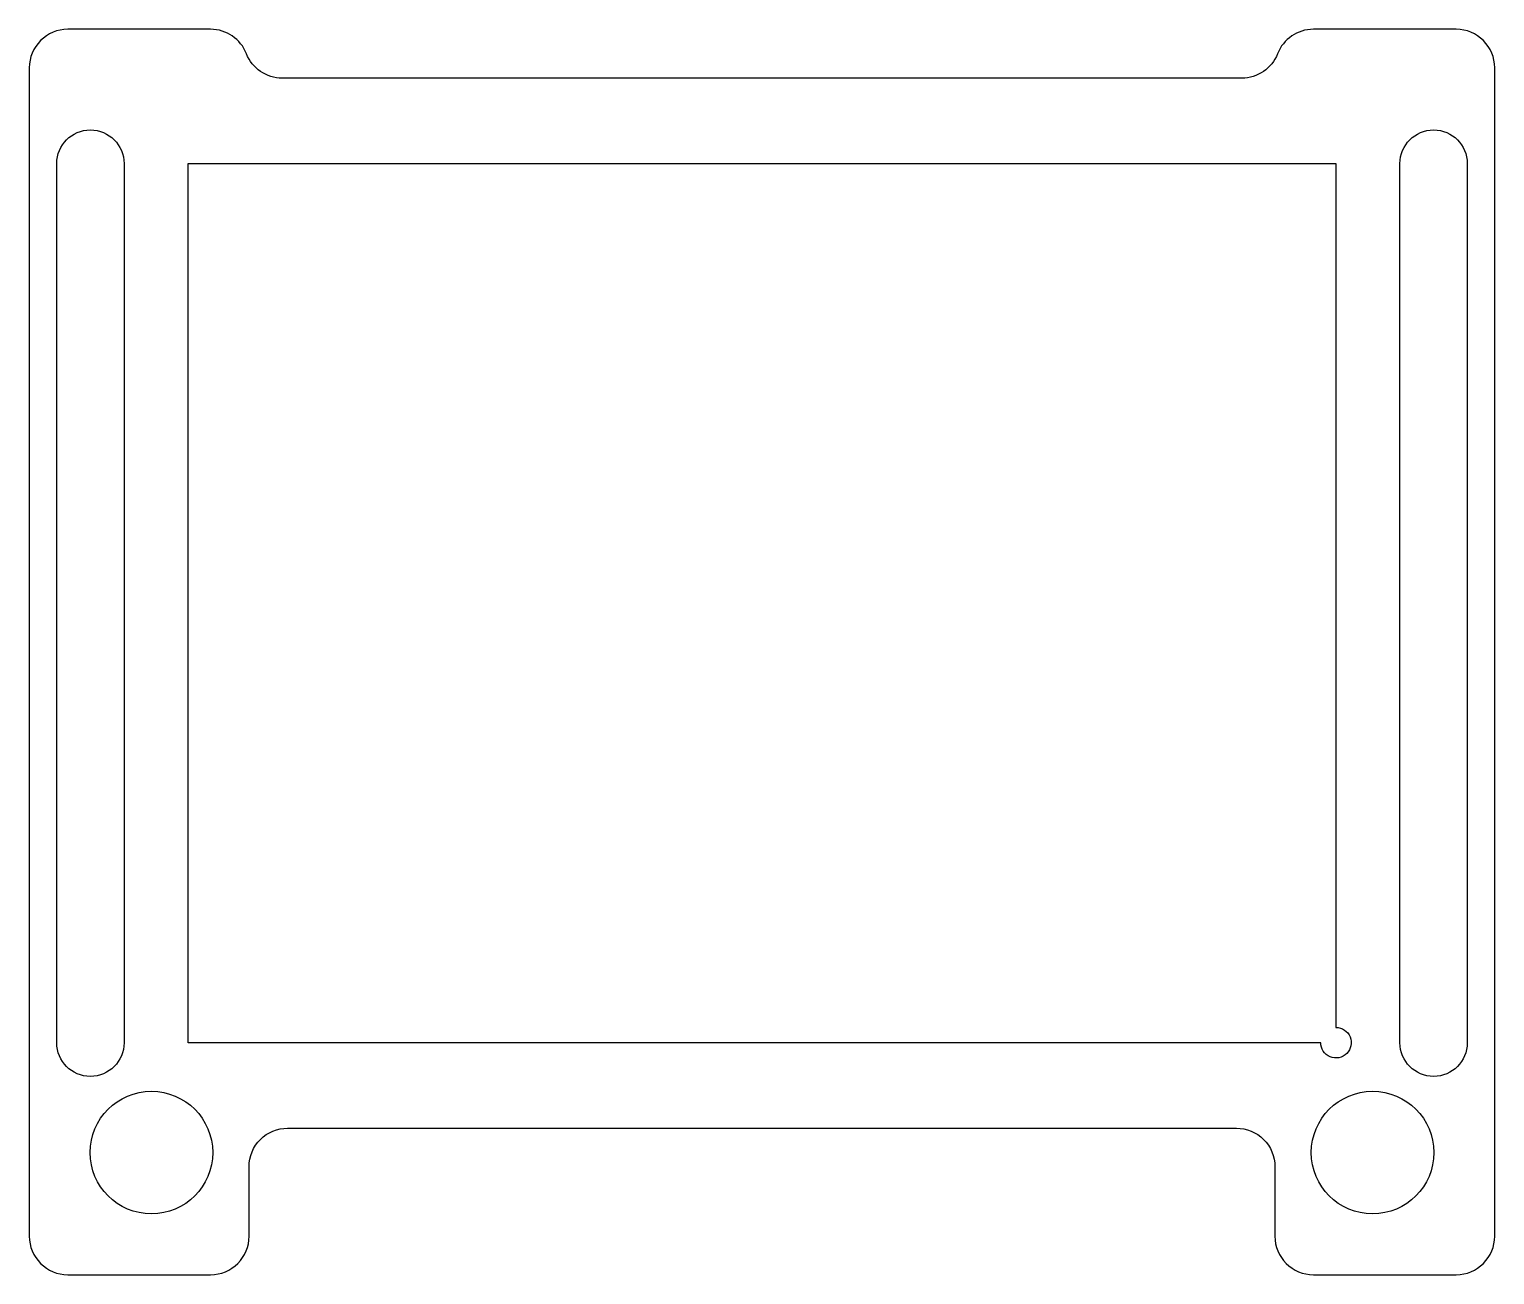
# Model space of a CAD drawing. Header units: millimetres. Extents: x -38.1 to 38.1, y -34.9 to 29.8.
import ezdxf

# ---------------------------------------------------------------- set-up
doc = ezdxf.new("R2010")
doc.units = ezdxf.units.MM

msp = doc.modelspace()

# ---------------------------------------------------------------- linework, layer by layer
for points in [[(-36.1, 29.845, 0.414214), (-38.1, 27.845), (-38.1, -32.925, 0.414214), (-36.1, -34.925), (-28.67, -34.925, 0.414214), (-26.67, -32.925), (-26.67, -29.305, -0.414214), (-24.67, -27.305), (24.67, -27.305, -0.414214), (26.67, -29.305), (26.67, -32.925, 0.414214), (28.67, -34.925), (36.1, -34.925, 0.414214), (38.1, -32.925), (38.1, 27.845, 0.414214), (36.1, 29.845), (28.67, 29.845, 0.308559), (26.808, 28.575, -0.308559), (24.946, 27.305), (-24.946, 27.305, -0.308559), (-26.808, 28.575, 0.308559), (-28.67, 29.845)], [(-33.175, -22.86, -1), (-36.675, -22.86), (-36.675, 22.86, -1), (-33.175, 22.86)], [(33.175, -22.86), (33.175, 22.86, -1), (36.675, 22.86), (36.675, -22.86, -1)], [(29.051, -22.86), (-29.845, -22.86), (-29.845, 22.86), (29.845, 22.86), (29.845, -22.066, -2.414214)]]:
    msp.add_lwpolyline(points, format="xyb", close=True)
for centre in [(-31.75, -28.575), (31.75, -28.575)]:
    msp.add_circle(centre, 3.188)

doc.saveas('drawing.dxf')
